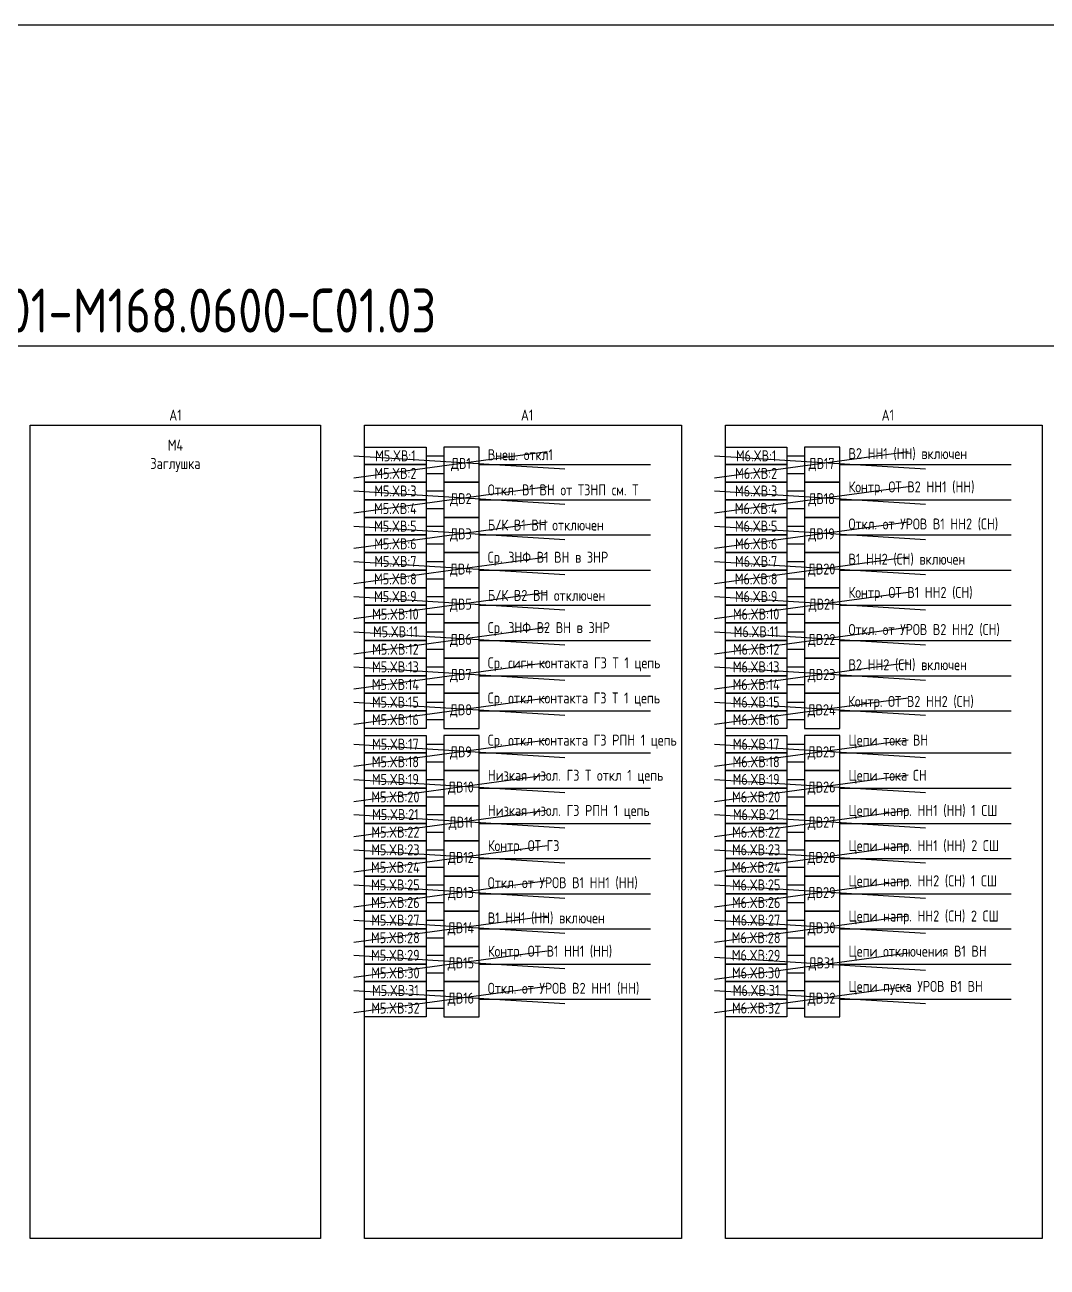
# Model space of a CAD drawing. Header units: millimetres. Extents: x -1036 to 3564, y -90 to 586.
# Drawn here: x -593.6 to -361.2, y 303.5 to 586 of the extents above; entities that cross this region are included whole.
import ezdxf

# ---------------------------------------------------------------- set-up
doc = ezdxf.new("R2010")
doc.units = ezdxf.units.MM
doc.styles.add('Gost_type_A', font='GOST_A.TTF')

msp = doc.modelspace()

# ---------------------------------------------------------------- linework, layer by layer
at = {"color": 6}
for p, q in [((-518.83, 483), (-474.83, 489)), ((-436.83, 483), (-392.83, 489)), ((-518.83, 488), (-470.83, 485)), ((-436.83, 488), (-388.83, 485)), ((-518.83, 475), (-474.83, 481)), ((-436.83, 475), (-392.83, 481)), ((-518.83, 480), (-470.83, 477)), ((-436.83, 480), (-388.83, 477)), ((-518.83, 467), (-474.83, 473)), ((-518.83, 472), (-470.83, 469)), ((-436.83, 467), (-392.83, 473)), ((-436.83, 472), (-388.83, 469)), ((-518.83, 459), (-474.83, 465)), ((-518.83, 464), (-470.83, 461)), ((-436.83, 459), (-392.83, 465)), ((-436.83, 464), (-388.83, 461)), ((-518.83, 451), (-474.83, 457)), ((-518.83, 456), (-470.83, 453)), ((-436.83, 451), (-392.83, 457)), ((-436.83, 456), (-388.83, 453)), ((-518.83, 443), (-474.83, 449)), ((-518.83, 448), (-470.83, 445)), ((-436.83, 443), (-392.83, 449)), ((-436.83, 448), (-388.83, 445)), ((-518.83, 435), (-474.83, 441)), ((-436.83, 435), (-392.83, 441)), ((-518.83, 440), (-470.83, 437)), ((-436.83, 440), (-388.83, 437)), ((-518.83, 427), (-474.83, 433)), ((-436.83, 427), (-392.83, 433)), ((-518.83, 432), (-470.83, 429)), ((-436.83, 432), (-388.83, 429)), ((-518.83, 417.42), (-474.83, 423.42)), ((-518.83, 422.42), (-470.83, 419.42)), ((-436.83, 417.42), (-392.83, 423.42)), ((-436.83, 422.42), (-388.83, 419.42)), ((-518.83, 409.42), (-474.83, 415.42)), ((-436.83, 409.42), (-392.83, 415.42)), ((-518.83, 414.42), (-470.83, 411.42)), ((-436.83, 414.42), (-388.83, 411.42)), ((-518.83, 401.42), (-474.83, 407.42)), ((-436.83, 401.42), (-392.83, 407.42)), ((-518.83, 406.42), (-470.83, 403.42)), ((-436.83, 406.42), (-388.83, 403.42)), ((-518.83, 393.42), (-474.83, 399.42)), ((-518.83, 398.42), (-470.83, 395.42)), ((-436.83, 393.42), (-392.83, 399.42)), ((-436.83, 398.42), (-388.83, 395.42)), ((-518.83, 385.42), (-474.83, 391.42)), ((-518.83, 390.42), (-470.83, 387.42)), ((-436.83, 385.42), (-392.83, 391.42)), ((-436.83, 390.42), (-388.83, 387.42)), ((-518.83, 377.42), (-474.83, 383.42)), ((-518.83, 382.42), (-470.83, 379.42)), ((-436.83, 377.42), (-392.83, 383.42)), ((-436.83, 382.42), (-388.83, 379.42)), ((-518.83, 369.42), (-474.83, 375.42)), ((-518.83, 374.42), (-470.83, 371.42)), ((-436.83, 369), (-392.83, 375)), ((-436.83, 374), (-388.83, 371)), ((-518.83, 361.42), (-474.83, 367.42)), ((-436.83, 361.42), (-392.83, 367.42)), ((-518.83, 366.42), (-470.83, 363.42)), ((-436.83, 366.42), (-388.83, 363.42))]:
    msp.add_line(p, q, dxfattribs=at)
for p, q in [((-502.35, 488), (-498.35, 488)), ((-490.35, 486), (-451.35, 486)), ((-420.35, 488), (-416.35, 488)), ((-408.35, 486), (-369.35, 486)), ((-502.35, 484), (-498.35, 484)), ((-420.35, 484), (-416.35, 484)), ((-502.35, 480), (-498.35, 480)), ((-490.35, 478), (-451.35, 478)), ((-420.35, 480), (-416.35, 480)), ((-408.35, 478), (-369.35, 478)), ((-502.35, 476), (-498.35, 476)), ((-420.35, 476), (-416.35, 476)), ((-502.35, 472), (-498.35, 472)), ((-420.35, 472), (-416.35, 472)), ((-490.35, 470), (-451.35, 470)), ((-408.35, 470), (-369.35, 470)), ((-502.35, 468), (-498.35, 468)), ((-420.35, 468), (-416.35, 468)), ((-502.35, 464), (-498.35, 464)), ((-420.35, 464), (-416.35, 464)), ((-490.35, 462), (-451.35, 462)), ((-408.35, 462), (-369.35, 462)), ((-502.35, 460), (-498.35, 460)), ((-420.35, 460), (-416.35, 460)), ((-502.35, 456), (-498.35, 456)), ((-420.35, 456), (-416.35, 456)), ((-490.35, 454), (-451.35, 454)), ((-408.35, 454), (-369.35, 454)), ((-502.35, 452), (-498.35, 452)), ((-420.35, 452), (-416.35, 452)), ((-502.35, 448), (-498.35, 448)), ((-420.35, 448), (-416.35, 448)), ((-502.35, 444), (-498.35, 444)), ((-490.35, 446), (-451.35, 446)), ((-420.35, 444), (-416.35, 444)), ((-408.35, 446), (-369.35, 446)), ((-502.35, 440), (-498.35, 440)), ((-490.35, 438), (-451.35, 438)), ((-420.35, 440), (-416.35, 440)), ((-408.35, 438), (-369.35, 438)), ((-502.35, 436), (-498.35, 436)), ((-420.35, 436), (-416.35, 436)), ((-502.35, 432), (-498.35, 432)), ((-490.35, 430), (-451.35, 430)), ((-420.35, 432), (-416.35, 432)), ((-408.35, 430), (-369.35, 430)), ((-502.35, 428), (-498.35, 428)), ((-420.35, 428), (-416.35, 428)), ((-502.35, 422.42), (-498.35, 422.42)), ((-420.35, 422.42), (-416.35, 422.42)), ((-502.35, 418.42), (-498.35, 418.42)), ((-490.35, 420.42), (-451.35, 420.42)), ((-420.35, 418.42), (-416.35, 418.42)), ((-408.35, 420.42), (-369.35, 420.42)), ((-502.35, 414.42), (-498.35, 414.42)), ((-420.35, 414.42), (-416.35, 414.42)), ((-502.35, 410.42), (-498.35, 410.42)), ((-490.35, 412.42), (-451.35, 412.42)), ((-420.35, 410.42), (-416.35, 410.42)), ((-408.35, 412.42), (-369.35, 412.42)), ((-502.35, 406.42), (-498.35, 406.42)), ((-490.35, 404.42), (-451.35, 404.42)), ((-420.35, 406.42), (-416.35, 406.42)), ((-408.35, 404.42), (-369.35, 404.42)), ((-502.35, 402.42), (-498.35, 402.42)), ((-420.35, 402.42), (-416.35, 402.42)), ((-502.35, 398.42), (-498.35, 398.42)), ((-420.35, 398.42), (-416.35, 398.42)), ((-490.35, 396.42), (-451.35, 396.42)), ((-408.35, 396.42), (-369.35, 396.42)), ((-502.35, 394.42), (-498.35, 394.42)), ((-420.35, 394.42), (-416.35, 394.42)), ((-502.35, 390.42), (-498.35, 390.42)), ((-420.35, 390.42), (-416.35, 390.42)), ((-490.35, 388.42), (-451.35, 388.42)), ((-408.35, 388.42), (-369.35, 388.42)), ((-502.35, 386.42), (-498.35, 386.42)), ((-420.35, 386.42), (-416.35, 386.42)), ((-502.35, 382.42), (-498.35, 382.42)), ((-420.35, 382.42), (-416.35, 382.42)), ((-490.35, 380.42), (-451.35, 380.42)), ((-408.35, 380.42), (-369.35, 380.42)), ((-502.35, 378.42), (-498.35, 378.42)), ((-420.35, 378.42), (-416.35, 378.42)), ((-502.35, 374.42), (-498.35, 374.42)), ((-420.35, 374.42), (-416.35, 374.42)), ((-502.35, 370.42), (-498.35, 370.42)), ((-490.35, 372.42), (-451.35, 372.42)), ((-420.35, 370.42), (-416.35, 370.42)), ((-408.35, 372.42), (-369.35, 372.42)), ((-502.35, 366.42), (-498.35, 366.42)), ((-420.35, 366.42), (-416.35, 366.42)), ((-502.35, 362.42), (-498.35, 362.42)), ((-490.35, 364.42), (-451.35, 364.42)), ((-420.35, 362.42), (-416.35, 362.42)), ((-408.35, 364.42), (-369.35, 364.42))]:
    msp.add_line(p, q)
for points in [[(-1036, 586), (3564, 586), (3564, -90), (-1036, -90)], [(-840, 513), (-31.75, 513), (-31.75, 297), (-840, 297)], [(-592.35, 495), (-526.35, 495), (-526.35, 310), (-592.35, 310)], [(-516.35, 495), (-444.35, 495), (-444.35, 310), (-516.35, 310)], [(-434.35, 495), (-362.35, 495), (-362.35, 310), (-434.35, 310)], [(-516.35, 490), (-502.35, 490), (-502.35, 486), (-516.35, 486)], [(-434.35, 490), (-420.35, 490), (-420.35, 486), (-434.35, 486)], [(-516.35, 486), (-502.35, 486), (-502.35, 482), (-516.35, 482)], [(-434.35, 486), (-420.35, 486), (-420.35, 482), (-434.35, 482)], [(-516.35, 482), (-502.35, 482), (-502.35, 478), (-516.35, 478)], [(-434.35, 482), (-420.35, 482), (-420.35, 478), (-434.35, 478)], [(-516.35, 478), (-502.35, 478), (-502.35, 474), (-516.35, 474)], [(-434.35, 478), (-420.35, 478), (-420.35, 474), (-434.35, 474)], [(-516.35, 474), (-502.35, 474), (-502.35, 470), (-516.35, 470)], [(-434.35, 474), (-420.35, 474), (-420.35, 470), (-434.35, 470)], [(-516.35, 470), (-502.35, 470), (-502.35, 466), (-516.35, 466)], [(-434.35, 470), (-420.35, 470), (-420.35, 466), (-434.35, 466)], [(-516.35, 466), (-502.35, 466), (-502.35, 462), (-516.35, 462)], [(-434.35, 466), (-420.35, 466), (-420.35, 462), (-434.35, 462)], [(-516.35, 462), (-502.35, 462), (-502.35, 458), (-516.35, 458)], [(-434.35, 462), (-420.35, 462), (-420.35, 458), (-434.35, 458)], [(-516.35, 458), (-502.35, 458), (-502.35, 454), (-516.35, 454)], [(-434.35, 458), (-420.35, 458), (-420.35, 454), (-434.35, 454)], [(-516.35, 454), (-502.35, 454), (-502.35, 450), (-516.35, 450)], [(-434.35, 454), (-420.35, 454), (-420.35, 450), (-434.35, 450)], [(-516.35, 450), (-502.35, 450), (-502.35, 446), (-516.35, 446)], [(-434.35, 450), (-420.35, 450), (-420.35, 446), (-434.35, 446)], [(-516.35, 446), (-502.35, 446), (-502.35, 442), (-516.35, 442)], [(-434.35, 446), (-420.35, 446), (-420.35, 442), (-434.35, 442)], [(-516.35, 442), (-502.35, 442), (-502.35, 438), (-516.35, 438)], [(-434.35, 442), (-420.35, 442), (-420.35, 438), (-434.35, 438)], [(-516.35, 438), (-502.35, 438), (-502.35, 434), (-516.35, 434)], [(-434.35, 438), (-420.35, 438), (-420.35, 434), (-434.35, 434)], [(-516.35, 434), (-502.35, 434), (-502.35, 430), (-516.35, 430)], [(-434.35, 434), (-420.35, 434), (-420.35, 430), (-434.35, 430)], [(-516.35, 430), (-502.35, 430), (-502.35, 426), (-516.35, 426)], [(-434.35, 430), (-420.35, 430), (-420.35, 426), (-434.35, 426)], [(-516.35, 424.42), (-502.35, 424.42), (-502.35, 420.42), (-516.35, 420.42)], [(-434.35, 424.42), (-420.35, 424.42), (-420.35, 420.42), (-434.35, 420.42)], [(-516.35, 420.42), (-502.35, 420.42), (-502.35, 416.42), (-516.35, 416.42)], [(-434.35, 420.42), (-420.35, 420.42), (-420.35, 416.42), (-434.35, 416.42)], [(-516.35, 416.42), (-502.35, 416.42), (-502.35, 412.42), (-516.35, 412.42)], [(-434.35, 416.42), (-420.35, 416.42), (-420.35, 412.42), (-434.35, 412.42)], [(-516.35, 412.42), (-502.35, 412.42), (-502.35, 408.42), (-516.35, 408.42)], [(-434.35, 412.42), (-420.35, 412.42), (-420.35, 408.42), (-434.35, 408.42)], [(-516.35, 408.42), (-502.35, 408.42), (-502.35, 404.42), (-516.35, 404.42)], [(-434.35, 408.42), (-420.35, 408.42), (-420.35, 404.42), (-434.35, 404.42)], [(-516.35, 404.42), (-502.35, 404.42), (-502.35, 400.42), (-516.35, 400.42)], [(-434.35, 404.42), (-420.35, 404.42), (-420.35, 400.42), (-434.35, 400.42)], [(-516.35, 400.42), (-502.35, 400.42), (-502.35, 396.42), (-516.35, 396.42)], [(-434.35, 400.42), (-420.35, 400.42), (-420.35, 396.42), (-434.35, 396.42)], [(-516.35, 396.42), (-502.35, 396.42), (-502.35, 392.42), (-516.35, 392.42)], [(-434.35, 396.42), (-420.35, 396.42), (-420.35, 392.42), (-434.35, 392.42)], [(-516.35, 392.42), (-502.35, 392.42), (-502.35, 388.42), (-516.35, 388.42)], [(-434.35, 392.42), (-420.35, 392.42), (-420.35, 388.42), (-434.35, 388.42)], [(-516.35, 388.42), (-502.35, 388.42), (-502.35, 384.42), (-516.35, 384.42)], [(-434.35, 388.42), (-420.35, 388.42), (-420.35, 384.42), (-434.35, 384.42)], [(-516.35, 384.42), (-502.35, 384.42), (-502.35, 380.42), (-516.35, 380.42)], [(-434.35, 384.42), (-420.35, 384.42), (-420.35, 380.42), (-434.35, 380.42)], [(-516.35, 380.42), (-502.35, 380.42), (-502.35, 376.42), (-516.35, 376.42)], [(-434.35, 380.42), (-420.35, 380.42), (-420.35, 376.42), (-434.35, 376.42)], [(-516.35, 376.42), (-502.35, 376.42), (-502.35, 372.42), (-516.35, 372.42)], [(-434.35, 376.42), (-420.35, 376.42), (-420.35, 372.42), (-434.35, 372.42)], [(-516.35, 372.42), (-502.35, 372.42), (-502.35, 368.42), (-516.35, 368.42)], [(-434.35, 372.42), (-420.35, 372.42), (-420.35, 368.42), (-434.35, 368.42)], [(-516.35, 368.42), (-502.35, 368.42), (-502.35, 364.42), (-516.35, 364.42)], [(-434.35, 368.42), (-420.35, 368.42), (-420.35, 364.42), (-434.35, 364.42)], [(-516.35, 364.42), (-502.35, 364.42), (-502.35, 360.42), (-516.35, 360.42)], [(-434.35, 364.42), (-420.35, 364.42), (-420.35, 360.42), (-434.35, 360.42)]]:
    msp.add_lwpolyline(points, close=True)
at = {"ltscale": 4}
for points in [[(-498.35, 482), (-490.35, 482), (-490.35, 490), (-498.35, 490)], [(-416.35, 482), (-408.35, 482), (-408.35, 490), (-416.35, 490)], [(-498.35, 474), (-490.35, 474), (-490.35, 482), (-498.35, 482)], [(-416.35, 474), (-408.35, 474), (-408.35, 482), (-416.35, 482)], [(-498.35, 466), (-490.35, 466), (-490.35, 474), (-498.35, 474)], [(-416.35, 466), (-408.35, 466), (-408.35, 474), (-416.35, 474)], [(-498.35, 458), (-490.35, 458), (-490.35, 466), (-498.35, 466)], [(-416.35, 458), (-408.35, 458), (-408.35, 466), (-416.35, 466)], [(-498.35, 450), (-490.35, 450), (-490.35, 458), (-498.35, 458)], [(-416.35, 450), (-408.35, 450), (-408.35, 458), (-416.35, 458)], [(-498.35, 442), (-490.35, 442), (-490.35, 450), (-498.35, 450)], [(-416.35, 442), (-408.35, 442), (-408.35, 450), (-416.35, 450)], [(-498.35, 434), (-490.35, 434), (-490.35, 442), (-498.35, 442)], [(-416.35, 434), (-408.35, 434), (-408.35, 442), (-416.35, 442)], [(-498.35, 426), (-490.35, 426), (-490.35, 434), (-498.35, 434)], [(-416.35, 426), (-408.35, 426), (-408.35, 434), (-416.35, 434)], [(-498.35, 416.42), (-490.35, 416.42), (-490.35, 424.42), (-498.35, 424.42)], [(-416.35, 416.42), (-408.35, 416.42), (-408.35, 424.42), (-416.35, 424.42)], [(-498.35, 408.42), (-490.35, 408.42), (-490.35, 416.42), (-498.35, 416.42)], [(-416.35, 408.42), (-408.35, 408.42), (-408.35, 416.42), (-416.35, 416.42)], [(-498.35, 400.42), (-490.35, 400.42), (-490.35, 408.42), (-498.35, 408.42)], [(-416.35, 400.42), (-408.35, 400.42), (-408.35, 408.42), (-416.35, 408.42)], [(-498.35, 392.42), (-490.35, 392.42), (-490.35, 400.42), (-498.35, 400.42)], [(-416.35, 392.42), (-408.35, 392.42), (-408.35, 400.42), (-416.35, 400.42)], [(-498.35, 384.42), (-490.35, 384.42), (-490.35, 392.42), (-498.35, 392.42)], [(-416.35, 384.42), (-408.35, 384.42), (-408.35, 392.42), (-416.35, 392.42)], [(-498.35, 376.42), (-490.35, 376.42), (-490.35, 384.42), (-498.35, 384.42)], [(-416.35, 376.42), (-408.35, 376.42), (-408.35, 384.42), (-416.35, 384.42)], [(-498.35, 368.42), (-490.35, 368.42), (-490.35, 376.42), (-498.35, 376.42)], [(-416.35, 368.42), (-408.35, 368.42), (-408.35, 376.42), (-416.35, 376.42)], [(-498.35, 360.42), (-490.35, 360.42), (-490.35, 368.42), (-498.35, 368.42)], [(-416.35, 360.42), (-408.35, 360.42), (-408.35, 368.42), (-416.35, 368.42)]]:
    msp.add_lwpolyline(points, close=True, dxfattribs=at)

# ---------------------------------------------------------------- texts
at = {"attachment_point": 8, "line_spacing_factor": 0.9, "style": 'Gost_type_A'}
for s, insert, char_height, width in [('\\pxql;ЮНИТ-М514-РЗТ-Р102-К103-К103-х-В101-В101-В101-М168.0600-С01.03', (-637.86, 516), 10, 401), ('A1', (-559.35, 496), 2.5, 66), ('A1', (-479.41, 496), 2.5, 73.8762), ('A1', (-397.41, 496), 2.5, 73.8762)]:
    msp.add_mtext(s, dxfattribs=dict(at, insert=insert, char_height=char_height, width=width))
at = {"char_height": 2.5, "style": 'Gost_type_A'}
for s, insert, width, attachment_point in [('M4\\PЗаглушка', (-559.35, 488), 66, 5), ('M5.XВ:1', (-509.35, 488), 14, 5), ('Внеш. откл1', (-488.35, 487), 30.8621, 7), ('M6.XВ:1', (-427.35, 488), 14, 5), ('В2 НН1 (НН) включен', (-406.35, 487), 27.8465, 7), ('ДВ1', (-494.47, 486), 7.7588, 5), ('ДВ17', (-412.47, 486), 7.7588, 5), ('M5.XВ:2', (-509.35, 484), 14, 5), ('M6.XВ:2', (-427.35, 484), 14, 5), ('M5.XВ:3', (-509.35, 480), 14, 5), ('Откл. В1 ВН от ТЗНП см. Т', (-488.35, 479), 38.5025, 7), ('M6.XВ:3', (-427.35, 480), 14, 5), ('Контр. ОТ В2 НН1 (НН)', (-406.35, 479), 31.2345, 7), ('ДВ2', (-494.47, 478), 7.7588, 5), ('ДВ18', (-412.47, 478), 7.7588, 5), ('M5.XВ:4', (-509.35, 476), 14, 5), ('M6.XВ:4', (-427.35, 476), 14, 5), ('M5.XВ:5', (-509.35, 472), 14, 5), ('Б/К В1 ВН отключен', (-488.35, 471), 27.8465, 7), ('M6.XВ:5', (-427.35, 472), 14, 5), ('Откл. от УРОВ В1 НН2 (СН)', (-406.35, 471), 38.4821, 7), ('M5.XВ:6', (-509.35, 468), 14, 5), ('ДВ3', (-494.47, 470), 7.7588, 5), ('M6.XВ:6', (-427.35, 468), 14, 5), ('ДВ19', (-412.47, 470), 7.7588, 5), ('Ср. ЗНФ В1 ВН в ЗНР', (-488.35, 463), 27.8465, 7), ('M5.XВ:7', (-509.35, 464), 14, 5), ('ДВ4', (-494.47, 462), 7.7588, 5), ('M6.XВ:7', (-427.35, 464), 14, 5), ('ДВ20', (-412.47, 462), 7.7588, 5), ('В1 НН2 (СН) включен', (-406.35, 463), 27.7075, 7), ('M5.XВ:8', (-509.35, 460), 14, 5), ('M6.XВ:8', (-427.35, 460), 14, 5), ('Контр. ОТ В1 НН2 (СН)', (-406.35, 455), 27.8465, 7), ('M5.XВ:9', (-509.35, 456), 14, 5), ('ДВ5', (-494.47, 454), 7.7588, 5), ('Б/К В2 ВН отключен', (-488.35, 455), 27.8465, 7), ('M6.XВ:9', (-427.35, 456), 14, 5), ('ДВ21', (-412.47, 454), 7.7588, 5), ('M5.XВ:10', (-509.35, 452), 14, 5), ('M6.XВ:10', (-427.35, 452), 14, 5), ('M5.XВ:11', (-509.35, 448), 14, 5), ('Ср. ЗНФ В2 ВН в ЗНР', (-488.35, 447), 27.8465, 7), ('M6.XВ:11', (-427.35, 448), 14, 5), ('Откл. от УРОВ В2 НН2 (СН)', (-406.35, 447), 42.0274, 7), ('ДВ6', (-494.47, 446), 7.7588, 5), ('ДВ22', (-412.47, 446), 7.7588, 5), ('M5.XВ:12', (-509.35, 444), 14, 5), ('M6.XВ:12', (-427.35, 444), 14, 5), ('M5.XВ:13', (-509.35, 440), 14, 5), ('Ср. сигн контакта ГЗ Т 1 цепь', (-488.35, 439), 44.8565, 7), ('M6.XВ:13', (-427.35, 440), 14, 5), ('В2 НН2 (СН) включен', (-406.35, 439), 27.8465, 7), ('ДВ7', (-494.47, 438), 7.7588, 5), ('ДВ23', (-412.47, 438), 7.7588, 5), ('M5.XВ:14', (-509.35, 436), 14, 5), ('M6.XВ:14', (-427.35, 436), 14, 5), ('M5.XВ:15', (-509.35, 432), 14, 5), ('Ср. откл контакта ГЗ Т 1 цепь', (-488.35, 431), 43.1126, 7), ('M6.XВ:15', (-427.35, 432), 14, 5), ('Контр. ОТ В2 НН2 (СН)', (-406.44, 430.22), 40.0715, 7), ('ДВ8', (-494.47, 430), 7.7588, 5), ('ДВ24', (-412.47, 430), 7.7588, 5), ('M5.XВ:16', (-509.35, 428), 14, 5), ('M6.XВ:16', (-427.35, 428), 14, 5), ('Ср. откл контакта ГЗ РПН 1 цепь', (-488.35, 421.42), 46.288, 7), ('Цепи тока ВН', (-406.35, 421.42), 27.8465, 7), ('M5.XВ:17', (-509.35, 422.42), 14, 5), ('ДВ9', (-494.47, 420.42), 7.7588, 5), ('M6.XВ:17', (-427.35, 422.42), 14, 5), ('ДВ25', (-412.47, 420.42), 7.7588, 5), ('M5.XВ:18', (-509.35, 418.42), 14, 5), ('M6.XВ:18', (-427.35, 418.42), 14, 5), ('M5.XВ:19', (-509.35, 414.42), 14, 5), ('Низкая изол. ГЗ Т откл 1 цепь', (-488.35, 413.42), 46.0438, 7), ('M6.XВ:19', (-427.35, 414.42), 14, 5), ('Цепи тока СН', (-406.35, 413.42), 27.8465, 7), ('ДВ10', (-494.47, 412.42), 7.7588, 5), ('ДВ26', (-412.47, 412.42), 7.7588, 5), ('M5.XВ:20', (-509.35, 410.42), 14, 5), ('M6.XВ:20', (-427.35, 410.42), 14, 5), ('M5.XВ:21', (-509.35, 406.42), 14, 5), ('Низкая изол. ГЗ РПН 1 цепь', (-488.35, 405.42), 43.2348, 7), ('M6.XВ:21', (-427.35, 406.42), 14, 5), ('Цепи напр. НН1 (НН) 1 СШ', (-406.35, 405.42), 33.0751, 7), ('ДВ11', (-494.47, 404.42), 7.7588, 5), ('ДВ27', (-412.47, 404.42), 7.7588, 5), ('M5.XВ:22', (-509.35, 402.42), 14, 5), ('M6.XВ:22', (-427.35, 402.42), 14, 5), ('M5.XВ:23', (-509.35, 398.42), 14, 5), ('Контр. ОТ ГЗ', (-488.35, 397.42), 37.4344, 7), ('M6.XВ:23', (-427.35, 398.42), 14, 5), ('Цепи напр. НН1 (НН) 2 СШ', (-406.35, 397.42), 39.0936, 7), ('M5.XВ:24', (-509.35, 394.42), 14, 5), ('ДВ12', (-494.47, 396.42), 7.7588, 5), ('M6.XВ:24', (-427.35, 394.42), 14, 5), ('ДВ28', (-412.47, 396.42), 7.7588, 5), ('Цепи напр. НН2 (СН) 1 СШ', (-406.35, 389.42), 35.5484, 7), ('M5.XВ:25', (-509.35, 390.42), 14, 5), ('ДВ13', (-494.47, 388.42), 7.7588, 5), ('Откл. от УРОВ В1 НН1 (НН)', (-488.35, 389.42), 39.3936, 7), ('M6.XВ:25', (-427.35, 390.42), 14, 5), ('ДВ29', (-412.47, 388.42), 7.7588, 5), ('M5.XВ:26', (-509.35, 386.42), 14, 5), ('M6.XВ:26', (-427.35, 386.42), 14, 5), ('В1 НН1 (НН) включен', (-488.35, 381.42), 30.8621, 7), ('Цепи напр. НН2 (СН) 2 СШ', (-406.35, 381.42), 36.9967, 7), ('M5.XВ:27', (-509.35, 382.42), 14, 5), ('ДВ14', (-494.47, 380.42), 7.7588, 5), ('M6.XВ:27', (-427.35, 382.42), 14, 5), ('ДВ30', (-412.47, 380.42), 7.7588, 5), ('M5.XВ:28', (-509.35, 378.42), 14, 5), ('M6.XВ:28', (-427.35, 378.42), 14, 5), ('Контр. ОТ В1 НН1 (НН)', (-488.35, 373.42), 44.8565, 7), ('Цепи отключения В1 ВН', (-406.35, 373.42), 42.639, 7), ('M5.XВ:29', (-509.35, 374.42), 14, 5), ('ДВ15', (-494.47, 372.42), 7.7588, 5), ('M6.XВ:29', (-427.35, 374.42), 14, 5), ('ДВ31', (-412.47, 372.42), 7.7588, 5), ('M5.XВ:30', (-509.35, 370.42), 14, 5), ('M6.XВ:30', (-427.35, 370.42), 14, 5), ('M5.XВ:31', (-509.35, 366.42), 14, 5), ('Откл. от УРОВ В2 НН1 (НН)', (-488.35, 365.42), 41.6473, 7), ('M6.XВ:31', (-427.35, 366.42), 14, 5), ('Цепи пуска УРОВ В1 ВН', (-406.35, 365.42), 40.9275, 7), ('ДВ16', (-494.47, 364.42), 7.7588, 5), ('ДВ32', (-412.47, 364.42), 7.7588, 5), ('M5.XВ:32', (-509.35, 362.42), 14, 5), ('M6.XВ:32', (-427.35, 362.42), 14, 5)]:
    msp.add_mtext(s, dxfattribs=dict(at, insert=insert, width=width, attachment_point=attachment_point))

doc.saveas('drawing.dxf')
